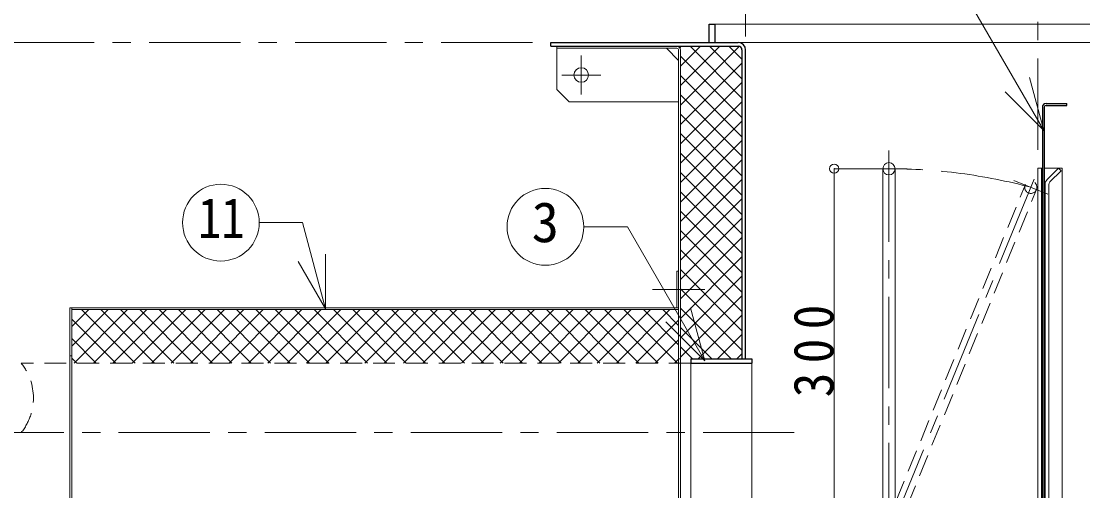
# Model space of a CAD drawing. Units: millimetres at full size, sheet at 1:15; details may follow other scales. Extents: x -3171 to 2904, y -2098 to 2117.
# Drawn here: x -2471 to -1599, y -671 to -285 of the extents above; entities that cross this region are included whole.
import ezdxf
from ezdxf.enums import TextEntityAlignment as Align

# ---------------------------------------------------------------- set-up
doc = ezdxf.new("R2010")
doc.units = ezdxf.units.MM
doc.header["$LTSCALE"] = 15
doc.header["$PDMODE"] = 32
doc.header["$PDSIZE"] = 7.5
doc.linetypes.add('CHAIN1', pattern=[8, 5, -1, 1, -1])
doc.linetypes.add('DASHED1', pattern=[1.8, 1.2, -0.6])
doc.layers.add('0-0_ﾚｲﾔ1', color=4, linetype='Continuous', lineweight=9)
doc.styles.add('ＭＳ ゴシック', font='')
doc.styles.get('ＭＳ ゴシック').set_extended_font_data('MS Gothic')

msp = doc.modelspace()

# ---------------------------------------------------------------- linework, layer by layer
at = {"layer": '0-0_ﾚｲﾔ1', "linetype": 'CHAIN1'}
for p, q in [((-1875.88, -297.95), (-1875.88, 87.05)), ((-1635.88, -390.95), (-1635.88, 12.05)), ((-2050.88, -302.95), (-2685.88, -302.95)), ((-2010.88, -345.55), (-2010.88, -313.55)), ((-1994.88, -329.55), (-2026.88, -329.55)), ((-1758.13, -391.45), (-1758.13, -721.45)), ((-1743.13, -406.45), (-1803.13, -406.45)), ((-1758.13, -706.45), (-1635.95, -407.81)), ((-1627.75, -427.37), (-1655.52, -416.01)), ((-1909.28, -505.45), (-1952.48, -505.45)), ((-1835.88, -622.95), (-2685.88, -622.95))]:
    msp.add_line(p, q, dxfattribs=at)
at = {"layer": '0-0_ﾚｲﾔ1', "color": 7, "lineweight": 18}
for p, q in [((-1630.98, -375.2), (-1711.07, -236.48)), ((-2030.88, -307.55), (-2030.88, -305.95)), ((-1932.48, -307.55), (-2030.88, -307.55)), ((-1930.88, -309.15), (-1930.88, -562.45)), ((-1929.28, -562.45), (-1929.28, -309.15)), ((-1630.98, -375.2), (-1642.62, -331.73)), ((-1630.98, -375.2), (-1662.8, -343.38)), ((-1763.13, -406.45), (-1763.13, -706.45)), ((-1753.13, -406.45), (-1753.13, -706.45)), ((-1635.88, -1152.95), (-1635.88, -405.95)), ((-1632.88, -405.95), (-1635.88, -405.95)), ((-1632.88, -1152.95), (-1632.88, -405.95)), ((-1628.13, -415.2), (-1618.88, -405.95)), ((-1626, -417.32), (-1616.76, -408.08)), ((-1618.88, -405.95), (-1616.76, -408.08)), ((-1629.88, -419.44), (-1629.88, -1152.95)), ((-1626.88, -419.44), (-1626.88, -1152.95)), ((-2239.93, -450.7), (-2275.36, -450.7)), ((-2220.97, -521.47), (-2239.93, -450.7)), ((-1972.9, -454.12), (-2008.85, -454.12)), ((-1909.46, -564), (-1972.9, -454.12)), ((-2220.97, -521.47), (-2220.97, -476.47)), ((-2220.97, -521.47), (-2243.47, -482.5)), ((-1932.48, -490.45), (-1932.48, -520.45)), ((-1930.88, -490.45), (-1932.48, -490.45)), ((-2430.88, -520.45), (-2430.88, -559.95)), ((-1930.88, -520.45), (-2430.88, -520.45)), ((-2429.28, -520.45), (-2429.28, -559.95)), ((-1930.88, -522.05), (-2429.28, -522.05)), ((-1909.46, -564), (-1921.11, -520.53)), ((-1909.46, -564), (-1941.28, -532.18)), ((-2429.28, -559.95), (-2430.88, -559.95)), ((-1929.28, -562.45), (-1930.88, -562.45)), ((-1920.88, -565.95), (-1920.88, -679.95)), ((-1870.88, -565.95), (-1870.88, -679.95))]:
    msp.add_line(p, q, dxfattribs=at)
at = {"layer": '0-0_ﾚｲﾔ1', "color": 5, "lineweight": 25}
for p, q in [((-1905.88, -302.95), (-1905.88, -287.95)), ((-1905.88, -287.95), (-1900.88, -287.95)), ((-1900.88, -302.95), (-1900.88, -287.95)), ((-2035.88, -305.95), (-2035.88, -302.95)), ((-2035.88, -302.95), (-1881.88, -302.95)), ((-2035.88, -305.95), (-1881.88, -305.95)), ((-1878.88, -308.95), (-1878.88, -562.45)), ((-1875.88, -562.45), (-1875.88, -308.95)), ((-1632.13, -355.95), (-1632.13, -1152.95)), ((-1630.63, -355.95), (-1630.63, -1152.95)), ((-1629.13, -352.95), (-1612.13, -352.95)), ((-1629.13, -354.45), (-1612.13, -354.45)), ((-1612.13, -354.45), (-1612.13, -352.95)), ((-1920.88, -562.45), (-1870.88, -562.45)), ((-1920.88, -562.45), (-1920.88, -565.95)), ((-1920.88, -565.95), (-1870.88, -565.95)), ((-1870.88, -562.45), (-1870.88, -565.95))]:
    msp.add_line(p, q, dxfattribs=at)
at = {"layer": '0-0_ﾚｲﾔ1'}
for p, q in [((-1900.88, -287.95), (-850.88, -287.95)), ((-1881.88, -302.95), (-869.88, -302.95)), ((-2030.88, -307.55), (-2030.88, -341.55)), ((-1940.88, -307.55), (-1930.88, -317.55)), ((-1929.98, -307.17), (-1928.76, -305.95)), ((-1929.28, -338.29), (-1896.94, -305.95)), ((-1929.28, -322.38), (-1912.85, -305.95)), ((-1929.28, -354.2), (-1881.13, -306.05)), ((-1921.43, -305.95), (-1878.88, -348.5)), ((-1905.52, -305.95), (-1878.88, -332.59)), ((-1889.61, -305.95), (-1878.88, -316.68)), ((-1929.28, -314.01), (-1878.88, -364.41)), ((-1929.28, -370.11), (-1878.88, -319.71)), ((-1929.28, -329.92), (-1878.88, -380.32)), ((-1929.28, -386.02), (-1878.88, -335.62)), ((-2030.88, -341.55), (-2020.88, -351.55)), ((-1929.28, -345.83), (-1878.88, -396.23)), ((-2020.88, -351.55), (-1930.88, -351.55)), ((-1929.28, -401.93), (-1878.88, -351.53)), ((-1929.28, -361.74), (-1878.88, -412.14)), ((-1929.28, -417.84), (-1878.88, -367.44)), ((-1929.28, -377.65), (-1878.88, -428.05)), ((-1929.28, -433.75), (-1878.88, -383.35)), ((-1929.28, -393.56), (-1878.88, -443.96)), ((-1929.28, -449.66), (-1878.88, -399.26)), ((-1929.28, -409.47), (-1878.88, -459.87)), ((-1803.13, -406.45), (-1803.13, -706.45)), ((-1632.88, -405.95), (-1632.13, -405.95)), ((-1615.88, -405.95), (-1630.63, -405.95)), ((-1615.88, -1152.95), (-1615.88, -405.95)), ((-1929.28, -465.57), (-1878.88, -415.17)), ((-1929.28, -425.38), (-1878.88, -475.78)), ((-1929.28, -481.48), (-1878.88, -431.08)), ((-1929.28, -441.29), (-1878.88, -491.69)), ((-1929.28, -497.39), (-1878.88, -446.99)), ((-1929.28, -457.2), (-1878.88, -507.6)), ((-1929.28, -513.3), (-1878.88, -462.9)), ((-1929.28, -473.11), (-1878.88, -523.51)), ((-1929.28, -529.21), (-1878.88, -478.81)), ((-1929.28, -489.02), (-1878.88, -539.42)), ((-1929.28, -545.12), (-1878.88, -494.72)), ((-1929.28, -504.93), (-1878.88, -555.33)), ((-1929.28, -561.03), (-1878.88, -510.63)), ((-2429.28, -551.91), (-2399.42, -522.05)), ((-2429.28, -536), (-2415.33, -522.05)), ((-2427.41, -565.95), (-2383.51, -522.05)), ((-2421.28, -522.05), (-2377.38, -565.95)), ((-2411.5, -565.95), (-2367.6, -522.05)), ((-2405.37, -522.05), (-2361.47, -565.95)), ((-2395.59, -565.95), (-2351.69, -522.05)), ((-2389.46, -522.05), (-2345.56, -565.95)), ((-2379.68, -565.95), (-2335.78, -522.05)), ((-2373.55, -522.05), (-2329.65, -565.95)), ((-2363.77, -565.95), (-2319.87, -522.05)), ((-2357.64, -522.05), (-2313.74, -565.95)), ((-2347.86, -565.95), (-2303.96, -522.05)), ((-2341.73, -522.05), (-2297.83, -565.95)), ((-2331.95, -565.95), (-2288.05, -522.05)), ((-2325.82, -522.05), (-2281.92, -565.95)), ((-2316.04, -565.95), (-2272.14, -522.05)), ((-2309.91, -522.05), (-2266.01, -565.95)), ((-2300.13, -565.95), (-2256.23, -522.05)), ((-2294, -522.05), (-2250.1, -565.95)), ((-2284.22, -565.95), (-2240.32, -522.05)), ((-2278.09, -522.05), (-2234.19, -565.95)), ((-2268.31, -565.95), (-2224.41, -522.05)), ((-2262.18, -522.05), (-2218.28, -565.95)), ((-2252.4, -565.95), (-2208.5, -522.05)), ((-2246.27, -522.05), (-2202.37, -565.95)), ((-2236.49, -565.95), (-2192.59, -522.05)), ((-2230.36, -522.05), (-2186.46, -565.95)), ((-2220.58, -565.95), (-2176.68, -522.05)), ((-2214.45, -522.05), (-2170.55, -565.95)), ((-2204.67, -565.95), (-2160.77, -522.05)), ((-2198.54, -522.05), (-2154.64, -565.95)), ((-2188.76, -565.95), (-2144.86, -522.05)), ((-2182.63, -522.05), (-2138.73, -565.95)), ((-2172.85, -565.95), (-2128.95, -522.05)), ((-2166.72, -522.05), (-2122.82, -565.95)), ((-2156.94, -565.95), (-2113.04, -522.05)), ((-2150.81, -522.05), (-2106.91, -565.95)), ((-2141.03, -565.95), (-2097.13, -522.05)), ((-2134.9, -522.05), (-2091, -565.95)), ((-2125.12, -565.95), (-2081.22, -522.05)), ((-2118.99, -522.05), (-2075.09, -565.95)), ((-2109.22, -565.95), (-2065.32, -522.05)), ((-2103.08, -522.05), (-2059.18, -565.95)), ((-2093.31, -565.95), (-2049.41, -522.05)), ((-2087.17, -522.05), (-2043.27, -565.95)), ((-2077.4, -565.95), (-2033.5, -522.05)), ((-2071.26, -522.05), (-2027.36, -565.95)), ((-2061.49, -565.95), (-2017.59, -522.05)), ((-2055.35, -522.05), (-2011.45, -565.95)), ((-2045.58, -565.95), (-2001.68, -522.05)), ((-2039.44, -522.05), (-1995.54, -565.95)), ((-2029.67, -565.95), (-1985.77, -522.05)), ((-2023.53, -522.05), (-1979.63, -565.95)), ((-2013.76, -565.95), (-1969.86, -522.05)), ((-2007.62, -522.05), (-1963.72, -565.95)), ((-1997.85, -565.95), (-1953.95, -522.05)), ((-1991.71, -522.05), (-1947.81, -565.95)), ((-1981.94, -565.95), (-1938.04, -522.05)), ((-1975.8, -522.05), (-1931.9, -565.95)), ((-1959.89, -522.05), (-1930.88, -551.06)), ((-1943.98, -522.05), (-1930.88, -535.15)), ((-1929.28, -520.84), (-1887.67, -562.45)), ((-2429.28, -529.96), (-2393.29, -565.95)), ((-1966.03, -565.95), (-1930.88, -530.81)), ((-1914.8, -562.45), (-1878.88, -526.54)), ((-1929.28, -536.75), (-1903.58, -562.45)), ((-2429.28, -545.87), (-2409.2, -565.95)), ((-1950.12, -565.95), (-1930.88, -546.72)), ((-1898.89, -562.45), (-1878.88, -542.45)), ((-1929.28, -552.66), (-1919.49, -562.45)), ((-2430.88, -559.95), (-2430.88, -685.95)), ((-2429.28, -685.95), (-2429.28, -559.95)), ((-2429.28, -561.78), (-2425.11, -565.95)), ((-1934.21, -565.95), (-1930.88, -562.63)), ((-1930.88, -562.45), (-1930.88, -683.45)), ((-1929.28, -683.45), (-1929.28, -562.45)), ((-1882.98, -562.45), (-1878.88, -558.36))]:
    msp.add_line(p, q, dxfattribs=at)
at = {"layer": '0-0_ﾚｲﾔ1', "linetype": 'DASHED1'}
for p, q in [((-1762.76, -704.56), (-1646.26, -419.8)), ((-1753.5, -708.35), (-1637, -423.58)), ((-1920.88, -565.95), (-2470.88, -565.95))]:
    msp.add_line(p, q, dxfattribs=at)
at = {"layer": '0-0_ﾚｲﾔ1'}
msp.add_circle((-2010.88, -329.55), 6, dxfattribs=at)
at = {"layer": '0-0_ﾚｲﾔ1', "color": 7, "lineweight": 18}
for centre, radius in [((-1758.13, -406.45), 5), ((-2306.86, -450.7), 31.5), ((-2040.35, -454.12), 31.5)]:
    msp.add_circle(centre, radius, dxfattribs=at)
at = {"layer": '0-0_ﾚｲﾔ1', "linetype": 'DASHED1'}
msp.add_circle((-1641.63, -421.69), 5, dxfattribs=at)
at = {"layer": '0-0_ﾚｲﾔ1', "color": 5, "lineweight": 25}
for centre, radius, start, end in [((-1881.88, -308.95), 6, 0, 90), ((-1881.88, -308.95), 3, 0, 90), ((-1629.13, -355.95), 3, 90, 180), ((-1629.13, -355.95), 1.5, 90, 180)]:
    msp.add_arc(centre, radius, start, end, dxfattribs=at)
at = {"layer": '0-0_ﾚｲﾔ1', "color": 7, "lineweight": 18}
for centre, radius, start, end in [((-1932.48, -309.15), 3.2, 0, 90), ((-1932.48, -309.15), 1.6, 0, 90), ((-1623.88, -419.44), 6, 135, 180), ((-1623.88, -419.44), 3, 135, 180)]:
    msp.add_arc(centre, radius, start, end, dxfattribs=at)
at = {"layer": '0-0_ﾚｲﾔ1', "linetype": 'CHAIN1'}
msp.add_arc((-1758.13, -859.45), 453, 75.09753, 90, dxfattribs=at)
at = {"layer": '0-0_ﾚｲﾔ1', "linetype": 'DASHED1'}
msp.add_arc((-2506.5, -594.45), 45.61, 321.33038, 38.66962, dxfattribs=at)
at = {"layer": '0-0_ﾚｲﾔ1'}
msp.add_point((-1803.13, -406.45), dxfattribs=at)

# ---------------------------------------------------------------- texts
at = {"layer": '0-0_ﾚｲﾔ1', "color": 7, "style": 'ＭＳ ゴシック', "width": 0.85}
msp.add_text('11', height=32.99, dxfattribs=at).set_placement((-2325.61, -473.2), align=Align.BOTTOM_LEFT)
at = {"layer": '0-0_ﾚｲﾔ1', "color": 7, "style": 'ＭＳ ゴシック'}
msp.add_text('3', height=32.99, dxfattribs=at).set_placement((-2051.6, -476.62), align=Align.BOTTOM_LEFT)
at = {"layer": '0-0_ﾚｲﾔ1', "color": 7, "insert": (-1803.13, -593.95), "char_height": 32.99, "attachment_point": 7, "rotation": 90, "style": 'ＭＳ ゴシック'}
msp.add_mtext('\\T1.38;\\W0.9;300', dxfattribs=at)

doc.saveas('drawing.dxf')
